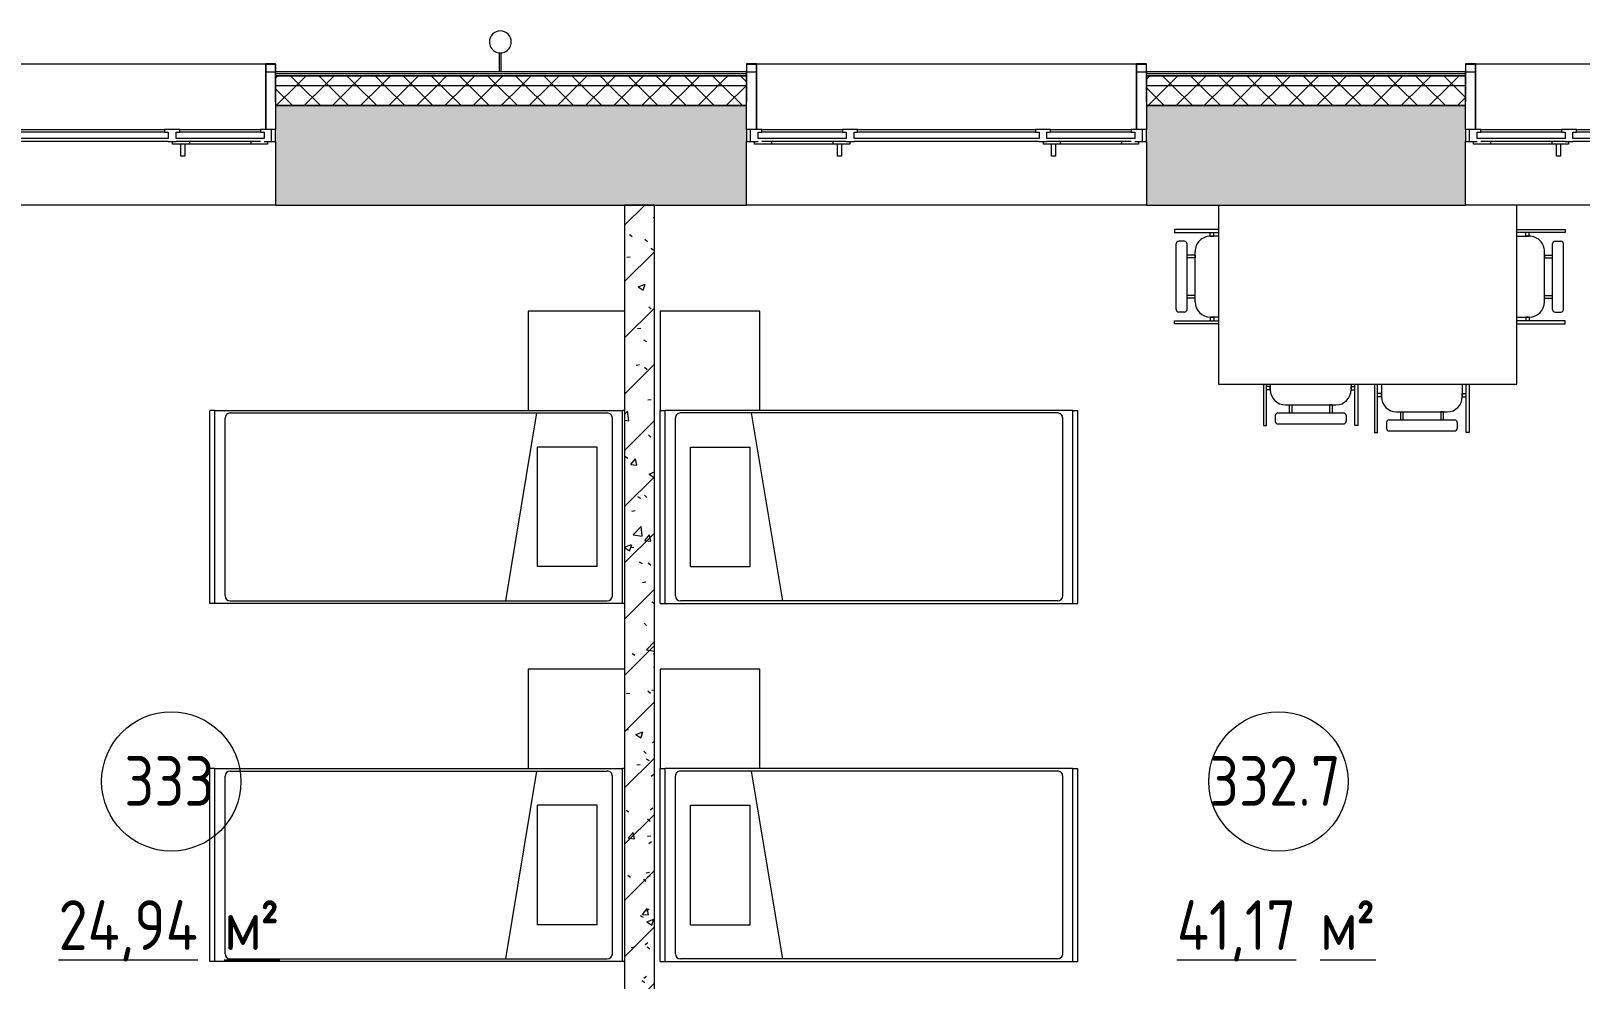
# Model space of a CAD drawing. Header units: millimetres. Extents: x -515342 to 330399, y -224905 to 507333.
# Drawn here: x -315795 to -308006, y 269785 to 274550 of the extents above; entities that cross this region are included whole.
import ezdxf

# ---------------------------------------------------------------- set-up
doc = ezdxf.new("R2010")
doc.units = ezdxf.units.MM
doc.layers.get('0').update_dxf_attribs({"lineweight": 0})
for name, color, linetype, lineweight in [('_ Окна', 7, 'Continuous', 0), ('Витраж', 7, 'Continuous', 0), ('Марки помещений', 7, 'Continuous', 0), ('Мебель', 7, 'Continuous', 0), ('Обобщенные модели', 7, 'Continuous', 0), ('Окна', 7, 'Continuous', 0), ('Стены внутренние', 7, 'Continuous', 0), ('Стены наружные', 7, 'Continuous', 0), ('Стены несущие', 7, 'Continuous', 0), ('Стены отделка', 7, 'Continuous', 0), ('Стены перегородки', 7, 'Continuous', 0), ('Стены штриховка', 7, 'Continuous', 0)]:
    doc.layers.add(name, color=color, linetype=linetype, lineweight=lineweight)
doc.styles.add('GOST Common_1', font='', dxfattribs={"width": 0.9, "height": 250})
doc.styles.add('GOST Common_2', font='', dxfattribs={"width": 0.9, "height": 250})
doc.styles.get('GOST Common_1').set_extended_font_data('GOST Common')
doc.styles.get('GOST Common_2').set_extended_font_data('GOST Common')
pattern_1 = [(45, (0, 0), (-70.71068, 70.71068), []), (135, (0, 0), (-70.71068, -70.71068), [])]

# ---------------------------------------------------------------- blocks, each defined once
blk = doc.blocks.new('Окно_ПВХ_3Створки_1Фрамуга-верх - АР_Окно_ОП_1820_h_х2370_3ст2фр-в-9695517-О_АР_П_3__6_750_План 3 этажа')
at = {"layer": '_ Окна'}
for p, q in [((-1129, 130), (-1205, 130)), ((-1205, 130), (-1205, 70)), ((-1185, 70), (-1185, 130)), ((-1147, 84), (-1147, 116)), ((-1147, 116), (-1129, 116)), ((-705, 84), (-1147, 84)), ((-1129, 116), (-1129, 130)), ((-723, 116), (-1129, 116)), ((-647, 130), (-723, 130)), ((-723, 130), (-723, 116)), ((-723, 116), (-705, 116)), ((-705, 116), (-705, 84)), ((-665, 84), (-665, 116)), ((-665, 116), (-647, 116)), ((665, 84), (-665, 84)), ((-647, 116), (-647, 130)), ((647, 116), (-647, 116)), ((723, 130), (647, 130)), ((647, 130), (647, 116)), ((647, 116), (665, 116)), ((665, 116), (665, 84)), ((705, 84), (705, 116)), ((705, 116), (723, 116)), ((1147, 84), (705, 84)), ((723, 116), (723, 130)), ((1129, 116), (723, 116)), ((1129, 130), (1129, 116)), ((1205, 130), (1129, 130)), ((1129, 116), (1147, 116)), ((1147, 116), (1147, 84)), ((1185, 70), (1185, 130)), ((1205, 70), (1205, 130)), ((-1205, 70), (-1147, 70)), ((-1165, 56), (-1165, 70)), ((-1080, 56), (-1165, 56)), ((-1080, 70), (-1080, 56)), ((-772, 70), (-772, 56)), ((-687, 56), (-772, 56)), ((-705, 70), (-665, 70)), ((-687, 70), (-687, 56)), ((665, 70), (705, 70)), ((687, 56), (687, 70)), ((772, 56), (687, 56)), ((772, 70), (772, 56)), ((1080, 70), (1080, 56)), ((1165, 56), (1080, 56)), ((1147, 70), (1205, 70)), ((1165, 70), (1165, 56))]:
    blk.add_line(p, q, dxfattribs=at)
at = {"layer": 'Окна'}
for p, q in [((-1129, 130), (-723, 130)), ((-647, 130), (647, 130)), ((723, 130), (1129, 130)), ((-705, 70), (-1129, 70)), ((-772, 56), (-1080, 56)), ((-748.5, -4), (-748.5, 56)), ((-728.5, 56), (-728.5, -4)), ((665, 70), (-665, 70)), ((1129, 70), (705, 70)), ((728.5, -4), (728.5, 56)), ((748.5, 56), (748.5, -4)), ((1080, 56), (772, 56)), ((-728.5, -4), (-748.5, -4)), ((748.5, -4), (728.5, -4))]:
    blk.add_line(p, q, dxfattribs=at)
blk = doc.blocks.new('Окно_ПВХ_3Створки_1Фрамуга-верх - АР_Окно_ОП_1820_h_х1970_3ст2фр-в-9696728-О_АР_П_3__6_750_План 3 этажа')
at = {"layer": '_ Окна'}
for p, q in [((-929, 130), (-1005, 130)), ((-1005, 130), (-1005, 70)), ((-985, 70), (-985, 130)), ((-947, 84), (-947, 116)), ((-947, 116), (-929, 116)), ((-505, 84), (-947, 84)), ((-929, 116), (-929, 130)), ((-523, 116), (-929, 116)), ((-447, 130), (-523, 130)), ((-523, 130), (-523, 116)), ((-523, 116), (-505, 116)), ((-505, 116), (-505, 84)), ((-465, 84), (-465, 116)), ((-465, 116), (-447, 116)), ((465, 84), (-465, 84)), ((-447, 116), (-447, 130)), ((447, 116), (-447, 116)), ((523, 130), (447, 130)), ((447, 130), (447, 116)), ((447, 116), (465, 116)), ((465, 116), (465, 84)), ((505, 84), (505, 116)), ((505, 116), (523, 116)), ((947, 84), (505, 84)), ((523, 116), (523, 130)), ((929, 116), (523, 116)), ((929, 130), (929, 116)), ((1005, 130), (929, 130)), ((929, 116), (947, 116)), ((947, 116), (947, 84)), ((985, 70), (985, 130)), ((1005, 70), (1005, 130)), ((-1005, 70), (-947, 70)), ((-965, 56), (-965, 70)), ((-880, 56), (-965, 56)), ((-880, 70), (-880, 56)), ((-572, 70), (-572, 56)), ((-487, 56), (-572, 56)), ((-505, 70), (-465, 70)), ((-487, 70), (-487, 56)), ((465, 70), (505, 70)), ((487, 56), (487, 70)), ((572, 56), (487, 56)), ((572, 70), (572, 56)), ((880, 70), (880, 56)), ((965, 56), (880, 56)), ((947, 70), (1005, 70)), ((965, 70), (965, 56))]:
    blk.add_line(p, q, dxfattribs=at)
at = {"layer": 'Окна'}
for p, q in [((-929, 130), (-523, 130)), ((-447, 130), (447, 130)), ((523, 130), (929, 130)), ((-505, 70), (-929, 70)), ((-572, 56), (-880, 56)), ((-548.5, -4), (-548.5, 56)), ((-528.5, 56), (-528.5, -4)), ((465, 70), (-465, 70)), ((929, 70), (505, 70)), ((528.5, -4), (528.5, 56)), ((548.5, 56), (548.5, -4)), ((880, 56), (572, 56)), ((-528.5, -4), (-548.5, -4)), ((548.5, -4), (528.5, -4))]:
    blk.add_line(p, q, dxfattribs=at)
blk = doc.blocks.new('Прямоугольный импост - АР_Откос_Металлический_50х330 Белый Левый-9898762-О_АР_П_3__6_750_План 3 этажа')
at = {"layer": 'Витраж'}
blk.add_line((41263.8, 16115), (43573.8, 16115), dxfattribs=at)
blk = doc.blocks.new('Прямоугольный импост - АР_Откос_Металлический_50х330 Белый Левый-V24-О_АР_П_3__6_750_План 3 этажа')
at = {"layer": 'Витраж', "lineweight": 18}
for p, q in [((0, 40), (-50, 40)), ((-50, 40), (-50, -290)), ((-49, -290), (-49, 39)), ((-49, 39), (-1, 39)), ((-1, 39), (-1, -150)), ((0, -150), (0, 40)), ((-1, -150), (0, -150))]:
    blk.add_line(p, q, dxfattribs=at)
blk = doc.blocks.new('Прямоугольный импост - АР_Откос_Металлический_50х330 Коричневый Левый-9899774-О_АР_П_3__6_750_План 3 этажа')
at = {"layer": 'Витраж'}
blk.add_line((15250.3, 16115), (17160.3, 16115), dxfattribs=at)
blk = doc.blocks.new('Прямоугольный импост - АР_Откос_Металлический_50х330 Коричневый Правый-9899919-О_АР_П_3__6_750_План 3 этажа')
at = {"layer": 'Витраж', "lineweight": 18}
for p, q in [((-50, -290), (-50, 40)), ((-50, 40), (0, 40)), ((-1, 39), (-49, 39)), ((-49, 39), (-49, -290)), ((-1, -150), (-1, 39)), ((0, 40), (0, -150)), ((0, -150), (-1, -150))]:
    blk.add_line(p, q, dxfattribs=at)
blk = doc.blocks.new('Прямоугольный импост - АР_Откос_Металлический_50х330 Коричневый Левый-9899773-О_АР_П_3__6_750_План 3 этажа')
at = {"layer": 'Витраж', "lineweight": 18}
for p, q in [((0, 40), (-50, 40)), ((-50, 40), (-50, -290)), ((-49, -290), (-49, 39)), ((-49, 39), (-1, 39)), ((-1, 39), (-1, -150)), ((0, -150), (0, 40)), ((-1, -150), (0, -150))]:
    blk.add_line(p, q, dxfattribs=at)
blk = doc.blocks.new('Прямоугольный импост - АР_Откос_Металлический_50х330 Белый Левый-9898761-О_АР_П_3__6_750_План 3 этажа')
at = {"layer": 'Витраж'}
blk.add_line((4449.2, 16115), (6359.2, 16115), dxfattribs=at)
blk = doc.blocks.new('Прямоугольный импост - АР_Откос_Металлический_50х330 Белый Правый-V23-О_АР_П_3__6_750_План 3 этажа')
at = {"layer": 'Витраж', "lineweight": 18}
for p, q in [((-50, -290), (-50, 40)), ((-50, 40), (0, 40)), ((-1, 39), (-49, 39)), ((-49, 39), (-49, -290)), ((-1, -150), (-1, 39)), ((0, 40), (0, -150)), ((0, -150), (-1, -150))]:
    blk.add_line(p, q, dxfattribs=at)
blk = doc.blocks.new('Влж_Водосточная труба_Хомут - Хомут-V25-О_АР_П_3__6_750_План 3 этажа')
at = {"layer": 'Обобщенные модели'}
for p, q in [((40580, 2304.9), (40580, 2209.7)), ((40580, 2304.9), (40590, 2304.9)), ((40590, 2209.7), (40590, 2304.9))]:
    blk.add_line(p, q, dxfattribs=at)
for start, end in [(360, 180), (180, 360)]:
    blk.add_arc((40585, 2154.9), 55, start, end, dxfattribs=at)
blk.add_open_spline([(40590, 2209.7), (40590, 2209.7), (40589.9, 2209.7), (40589.7, 2209.7), (40589.3, 2209.8), (40588.9, 2209.8), (40588.2, 2209.8), (40587.5, 2209.9), (40586.7, 2209.9), (40585.8, 2209.9), (40585, 2209.9), (40584.2, 2209.9), (40583.5, 2209.9), (40582.7, 2209.9), (40581.8, 2209.8), (40581, 2209.8), (40580.2, 2209.7), (40580, 2209.7), (40580, 2209.7)], degree=3, knots=[0, 0, 0, 0, 0.055556, 0.111111, 0.166667, 0.222222, 0.277778, 0.333333, 0.388889, 0.444444, 0.513889, 0.548611, 0.583333, 0.652778, 0.722222, 0.791667, 0.861111, 1, 1, 1, 1], dxfattribs=at)
blk = doc.blocks.new('СД_Люблино_Фасады_rvt-1-О_АР_П_3__6_750_План 3 этажа')
at = {"layer": 'Стены внутренние'}
h = blk.add_hatch(dxfattribs=at)
h.set_pattern_fill('FP_1', color=256, style=0, pattern_type=2)
h.set_pattern_definition([(45, (0, 0), (-224.5064, 224.5064), []), (45, (224.5, 0), (-224.5064, 224.5064), [396.875, -79.375, 3.353, -76.022])])
h.paths.add_polyline_path([(101935, 15405), (101935, 15905), (97278.9, 15905), (97278.9, 15405), (101724.8, 15405)])
h.paths.add_polyline_path([(95268.9, 15405), (95268.9, 15905), (93672.7, 15905), (93672.7, 15405), (95083.1, 15405)])
h.paths.add_polyline_path([(91662.7, 15405), (91662.7, 15905), (90062.5, 15905), (90062.5, 15405), (91506.8, 15405)])
h.paths.add_polyline_path([(88052.5, 15405), (88052.5, 15905), (86472.6, 15905), (86472.6, 15405), (87930.5, 15405)])
h.paths.add_polyline_path([(84354.2, 15405), (84462.6, 15405), (84462.6, 15905), (82935.3, 15905), (82935.3, 15405), (83332.4, 15405)])
h.paths.add_polyline_path([(80925.3, 15405), (80925.3, 15905), (79340.3, 15905), (79340.3, 15405), (80777.9, 15405)])
h.paths.add_polyline_path([(77330.3, 15405), (77330.3, 15905), (75739.7, 15905), (75739.7, 15405), (77201.6, 15405)])
h.paths.add_polyline_path([(73625.3, 15405), (73729.7, 15405), (73729.7, 15905), (72144.8, 15905), (72144.8, 15405), (73114.5, 15405)])
h.paths.add_polyline_path([(70049.1, 15405), (70134.8, 15405), (70134.8, 15905), (68493.6, 15905), (68493.6, 15405), (69027.3, 15405)])
h.paths.add_polyline_path([(66472.8, 15405), (66483.6, 15405), (66483.6, 15905), (64878.6, 15905), (64878.6, 15405), (65961.9, 15405)])
h.paths.add_polyline_path([(62868.6, 15405), (62868.6, 15905), (60500.1, 15905), (60500.1, 15405), (62465.1, 15405)])
h.paths.add_polyline_path([(58090.1, 15405), (58090.1, 15905), (56894.2, 15905), (56894.2, 15405), (57787.5, 15405)])
h.paths.add_polyline_path([(54484.2, 15405), (54484.2, 15905), (51825.9, 15905), (51825.9, 15405), (54211.2, 15405)])
h.paths.add_polyline_path([(49815.9, 15405), (49815.9, 15905), (47243.8, 15905), (47243.8, 15405), (49613.1, 15405)])
h.paths.add_polyline_path([(44833.8, 15405), (44833.8, 15905), (43623.8, 15905), (43623.8, 15405), (44504.1, 15405)])
h.paths.add_polyline_path([(41213.8, 15405), (41213.8, 15905), (38819.5, 15905), (38819.5, 15405), (40927.8, 15405)])
h.paths.add_polyline_path([(36809.5, 15405), (36809.5, 15905), (35219.5, 15905), (35219.5, 15405), (36329.8, 15405)])
h.paths.add_polyline_path([(33209.5, 15405), (33209.5, 15905), (31619.5, 15905), (31619.5, 15405), (32806, 15405)])
h.paths.add_polyline_path([(29609.5, 15405), (29609.5, 15905), (28023.1, 15905), (28023.1, 15405), (29177.2, 15405)])
h.paths.add_polyline_path([(26013.1, 15405), (26013.1, 15905), (24425.8, 15905), (24425.8, 15405), (25600.9, 15405)])
h.paths.add_polyline_path([(22415.8, 15405), (22415.8, 15905), (20810.9, 15905), (20810.9, 15405), (22280.1, 15405)])
h.paths.add_polyline_path([(18800.9, 15405), (18800.9, 15905), (17210.3, 15905), (17210.3, 15405), (18448.3, 15405)])
h.paths.add_polyline_path([(15200.3, 15405), (15200.3, 15905), (13615.3, 15905), (13615.3, 15405), (14872, 15405)])
h.paths.add_polyline_path([(11605.3, 15405), (11605.3, 15905), (10024.1, 15905), (10024.1, 15405), (11295.7, 15405)])
h.paths.add_polyline_path([(8014.1, 15405), (8014.1, 15905), (6409.2, 15905), (6409.2, 15405), (7719.5, 15405)])
h.paths.add_polyline_path([(4399.2, 15405), (4399.2, 15905), (-305, 15905), (-305, 15405), (4143.2, 15405)])
at = {"layer": 'Стены наружные'}
h = blk.add_hatch(dxfattribs=at)
h.set_pattern_fill('FP_5', color=256, style=0, pattern_type=2)
h.set_pattern_definition(pattern_1)
h.paths.add_polyline_path([(102035, 16005), (102085, 16005), (102085, 16055), (97278.9, 16055), (97278.9, 16005), (101724.8, 16005)])
h.paths.add_polyline_path([(95268.9, 16005), (95268.9, 16055), (93672.7, 16055), (93672.7, 16005)])
h.paths.add_polyline_path([(91662.7, 16005), (91662.7, 16055), (90062.5, 16055), (90062.5, 16005), (91506.8, 16005)])
h.paths.add_polyline_path([(88052.5, 16005), (88052.5, 16055), (86472.6, 16055), (86472.6, 16005), (87419.6, 16005)])
h.paths.add_polyline_path([(84354.2, 16005), (84462.6, 16005), (84462.6, 16055), (82935.3, 16055), (82935.3, 16005), (83843.3, 16005)])
h.paths.add_polyline_path([(80925.3, 16005), (80925.3, 16055), (79340.3, 16055), (79340.3, 16005)])
h.paths.add_polyline_path([(77330.3, 16005), (77330.3, 16055), (75739.7, 16055), (75739.7, 16005)])
h.paths.add_polyline_path([(73729.7, 16005), (73729.7, 16055), (72144.8, 16055), (72144.8, 16005)])
h.paths.add_polyline_path([(70134.8, 16005), (70134.8, 16055), (68493.6, 16055), (68493.6, 16005)])
h.paths.add_polyline_path([(66483.6, 16005), (66483.6, 16055), (64878.6, 16055), (64878.6, 16005), (64940.1, 16005)])
h.paths.add_polyline_path([(62868.6, 16005), (62868.6, 16055), (60500.1, 16055), (60500.1, 16005), (61874.7, 16005)])
h.paths.add_polyline_path([(58090.1, 16005), (58090.1, 16055), (56894.2, 16055), (56894.2, 16005)])
h.paths.add_polyline_path([(54484.2, 16005), (54484.2, 16055), (51825.9, 16055), (51825.9, 16005)])
h.paths.add_polyline_path([(49815.9, 16005), (49815.9, 16055), (47243.8, 16055), (47243.8, 16005)])
h.paths.add_polyline_path([(43623.8, 16005), (44833.8, 16005), (44833.8, 16055), (43623.8, 16055)])
h.paths.add_polyline_path([(41213.8, 16005), (41213.8, 16055), (38819.5, 16055), (38819.5, 16005), (40417, 16005)])
h.paths.add_polyline_path([(36809.5, 16005), (36809.5, 16055), (35219.5, 16055), (35219.5, 16005)])
h.paths.add_polyline_path([(33209.5, 16005), (33209.5, 16055), (31619.5, 16055), (31619.5, 16005)])
h.paths.add_polyline_path([(29609.5, 16005), (29609.5, 16055), (28023.1, 16055), (28023.1, 16005)])
h.paths.add_polyline_path([(26013.1, 16005), (26013.1, 16055), (24425.8, 16055), (24425.8, 16005)])
h.paths.add_polyline_path([(22415.8, 16005), (22415.8, 16055), (20810.9, 16055), (20810.9, 16005), (22024.6, 16005)])
h.paths.add_polyline_path([(18800.9, 16005), (18800.9, 16055), (17210.3, 16055), (17210.3, 16005), (18448.3, 16005)])
h.paths.add_polyline_path([(15200.3, 16005), (15200.3, 16055), (13615.3, 16055), (13615.3, 16005), (13850.2, 16005)])
h.paths.add_polyline_path([(11605.3, 16005), (11605.3, 16055), (10024.1, 16055), (10024.1, 16005)])
h.paths.add_polyline_path([(8014.1, 16005), (8014.1, 16055), (6409.2, 16055), (6409.2, 16005), (7719.5, 16005)])
h.paths.add_polyline_path([(4399.2, 16005), (4399.2, 16055), (-405, 16055), (-405, 16005), (1588.7, 16005)])
h = blk.add_hatch(dxfattribs=at)
h.set_pattern_fill('FP_5', color=256, style=0, pattern_type=2)
h.set_pattern_definition(pattern_1)
h.paths.add_polyline_path([(101935, 15905), (102035, 15905), (102035, 16005), (97278.9, 16005), (97278.9, 15905), (101724.8, 15905)])
h.paths.add_polyline_path([(95083.1, 15905), (95268.9, 15905), (95268.9, 16005), (93672.7, 16005), (93672.7, 15905), (94572.2, 15905)])
h.paths.add_polyline_path([(91662.7, 15905), (91662.7, 16005), (90062.5, 16005), (90062.5, 15905), (91506.8, 15905)])
h.paths.add_polyline_path([(87930.5, 15905), (88052.5, 15905), (88052.5, 16005), (86472.6, 16005), (86472.6, 15905), (87419.6, 15905)])
h.paths.add_polyline_path([(84462.6, 15905), (84462.6, 16005), (82935.3, 16005), (82935.3, 15905), (84354.2, 15905)])
h.paths.add_polyline_path([(80925.3, 15905), (80925.3, 16005), (79340.3, 16005), (79340.3, 15905), (80777.9, 15905)])
h.paths.add_polyline_path([(77201.6, 15905), (77330.3, 15905), (77330.3, 16005), (75739.7, 16005), (75739.7, 15905), (76179.8, 15905)])
h.paths.add_polyline_path([(73729.7, 15905), (73729.7, 16005), (72144.8, 16005), (72144.8, 15905), (73625.3, 15905)])
h.paths.add_polyline_path([(70049.1, 15905), (70134.8, 15905), (70134.8, 16005), (68493.6, 16005), (68493.6, 15905), (69027.3, 15905)])
h.paths.add_polyline_path([(66472.8, 15905), (66483.6, 15905), (66483.6, 16005), (64878.6, 16005), (64878.6, 15905), (65961.9, 15905)])
h.paths.add_polyline_path([(62868.6, 15905), (62868.6, 16005), (60500.1, 16005), (60500.1, 15905), (61874.7, 15905)])
h.paths.add_polyline_path([(58090.1, 15905), (58090.1, 16005), (56894.2, 16005), (56894.2, 15905), (58042.9, 15905)])
h.paths.add_polyline_path([(54484.2, 15905), (54484.2, 16005), (51825.9, 16005), (51825.9, 15905), (54211.2, 15905)])
h.paths.add_polyline_path([(49815.9, 15905), (49815.9, 16005), (47243.8, 16005), (47243.8, 15905), (49613.1, 15905)])
h.paths.add_polyline_path([(44833.8, 15905), (44833.8, 16005), (43623.8, 16005), (43623.8, 15905), (44504.1, 15905)])
h.paths.add_polyline_path([(41213.8, 15905), (41213.8, 16005), (38819.5, 16005), (38819.5, 15905), (40927.8, 15905)])
h.paths.add_polyline_path([(36809.5, 15905), (36809.5, 16005), (35219.5, 16005), (35219.5, 15905), (36329.8, 15905)])
h.paths.add_polyline_path([(33209.5, 15905), (33209.5, 16005), (31619.5, 16005), (31619.5, 15905), (32242.6, 15905)])
h.paths.add_polyline_path([(29609.5, 15905), (29609.5, 16005), (28023.1, 16005), (28023.1, 15905), (29177.2, 15905)])
h.paths.add_polyline_path([(26013.1, 15905), (26013.1, 16005), (24425.8, 16005), (24425.8, 15905), (25600.9, 15905)])
h.paths.add_polyline_path([(22415.8, 15905), (22415.8, 16005), (20810.9, 16005), (20810.9, 15905), (22024.6, 15905)])
h.paths.add_polyline_path([(18703.8, 15905), (18800.9, 15905), (18800.9, 16005), (17210.3, 16005), (17210.3, 15905), (18448.3, 15905)])
h.paths.add_polyline_path([(15127.5, 15905), (15200.3, 15905), (15200.3, 16005), (13615.3, 16005), (13615.3, 15905), (14872, 15905)])
h.paths.add_polyline_path([(11605.3, 15905), (11605.3, 16005), (10024.1, 16005), (10024.1, 15905), (11551.2, 15905)])
h.paths.add_polyline_path([(8014.1, 15905), (8014.1, 16005), (6409.2, 16005), (6409.2, 15905), (7719.5, 15905)])
h.paths.add_polyline_path([(4399.2, 15905), (4399.2, 16005), (-305, 16005), (-305, 15905), (4143.2, 15905)])
at = {"layer": 'Стены внутренние'}
for p, q in [((60451, 16075), (60499.3, 16075)), ((62869.4, 16075), (62917.7, 16075)), ((64829.5, 16075), (64877.8, 16075)), ((66484.4, 16075), (66532.7, 16075)), ((60500.1, 15405), (58105, 15405)), ((64878.6, 15405), (62868.6, 15405)), ((68493.6, 15405), (66740.5, 15405))]:
    blk.add_line(p, q, dxfattribs=at)
at = {"layer": 'Стены несущие'}
for p, q in [((60500.1, 15905), (60500.1, 15785)), ((62868.6, 15905), (60500.1, 15905)), ((60500.1, 15905), (62868.6, 15905)), ((62868.6, 15785), (62868.6, 15905)), ((64878.6, 15905), (64878.6, 15785)), ((66483.6, 15905), (64878.6, 15905)), ((64878.6, 15905), (66483.6, 15905)), ((66483.6, 15785), (66483.6, 15905)), ((60500.1, 15725), (60500.1, 15405)), ((62868.6, 15405), (62868.6, 15725)), ((64878.6, 15725), (64878.6, 15405)), ((66483.6, 15405), (66483.6, 15725)), ((60500.1, 15405), (62868.6, 15405)), ((64878.6, 15405), (66483.6, 15405))]:
    blk.add_line(p, q, dxfattribs=at)
at = {"layer": 'Стены отделка', "lineweight": 9}
for p, q in [((61625.2, 16075), (60500.1, 16075)), ((60500.1, 16075), (60500.1, 16065)), ((60500.1, 16065), (60500.1, 16055)), ((60500.1, 16055), (60500.1, 16005)), ((62868.6, 16075), (61634.8, 16075)), ((62868.6, 16065), (62868.6, 16075)), ((62868.6, 16055), (62868.6, 16065)), ((62868.6, 16005), (62868.6, 16055)), ((66483.6, 16075), (64878.6, 16075)), ((64878.6, 16075), (64878.6, 16065)), ((64878.6, 16065), (64878.6, 16055)), ((64878.6, 16055), (64878.6, 16005)), ((66483.6, 16065), (66483.6, 16075)), ((66483.6, 16055), (66483.6, 16065)), ((66483.6, 16005), (66483.6, 16055)), ((60500.1, 16005), (60500.1, 15905)), ((62868.6, 15905), (62868.6, 16005)), ((64878.6, 16005), (64878.6, 15905)), ((66483.6, 15905), (66483.6, 16005))]:
    blk.add_line(p, q, dxfattribs=at)
at = {"layer": 'Стены штриховка'}
for p, q in [((62868.6, 16065), (60500.1, 16065)), ((62868.6, 16055), (60500.1, 16055)), ((60500.1, 16055), (62868.6, 16055)), ((66483.6, 16065), (64878.6, 16065)), ((66483.6, 16055), (64878.6, 16055)), ((64878.6, 16055), (66483.6, 16055)), ((62868.6, 16005), (60500.1, 16005)), ((66483.6, 16005), (64878.6, 16005))]:
    blk.add_line(p, q, dxfattribs=at)
at = {"layer": 'Витраж', "lineweight": 9}
for name, p in [('Прямоугольный импост - АР_Откос_Металлический_50х330 Белый Левый-9898762-О_АР_П_3__6_750_План 3 этажа', (16876.3, 0)), ('Прямоугольный импост - АР_Откос_Металлический_50х330 Белый Левый-V24-О_АР_П_3__6_750_План 3 этажа', (60500.1, 16075)), ('Прямоугольный импост - АР_Откос_Металлический_50х330 Коричневый Левый-9899774-О_АР_П_3__6_750_План 3 этажа', (47668.3, 0)), ('Прямоугольный импост - АР_Откос_Металлический_50х330 Коричневый Левый-9899773-О_АР_П_3__6_750_План 3 этажа', (64878.6, 16075)), ('Прямоугольный импост - АР_Откос_Металлический_50х330 Белый Левый-9898761-О_АР_П_3__6_750_План 3 этажа', (62084.4, 0))]:
    blk.add_blockref(name, p, dxfattribs=at)
at = {"layer": 'Витраж', "lineweight": 9, "extrusion": (0, 0, -1)}
for name, p in [('Прямоугольный импост - АР_Откос_Металлический_50х330 Коричневый Правый-9899919-О_АР_П_3__6_750_План 3 этажа', (-62868.6, 16075)), ('Прямоугольный импост - АР_Откос_Металлический_50х330 Белый Правый-V23-О_АР_П_3__6_750_План 3 этажа', (-66483.6, 16075))]:
    blk.add_blockref(name, p, dxfattribs=at)
at = {"layer": 'Обобщенные модели', "lineweight": 9, "rotation": 180}
blk.add_blockref('Влж_Водосточная труба_Хомут - Хомут-V25-О_АР_П_3__6_750_План 3 этажа', (102215, 18379.9), dxfattribs=at)
at = {"layer": 'Окна', "lineweight": 9}
for name, p in [('Окно_ПВХ_3Створки_1Фрамуга-верх - АР_Окно_ОП_1820_h_х2370_3ст2фр-в-9695517-О_АР_П_3__6_750_План 3 этажа', (59295.1, 15655)), ('Окно_ПВХ_3Створки_1Фрамуга-верх - АР_Окно_ОП_1820_h_х1970_3ст2фр-в-9696728-О_АР_П_3__6_750_План 3 этажа', (63873.6, 15655)), ('Окно_ПВХ_3Створки_1Фрамуга-верх - АР_Окно_ОП_1820_h_х1970_3ст2фр-в-9696728-О_АР_П_3__6_750_План 3 этажа', (67488.6, 15655))]:
    blk.add_blockref(name, p, dxfattribs=at)
blk = doc.blocks.new('Кровать-Больница - 0970 x 2100 мм-8734357-О_АР_П_3__6_750_План 3 этажа')
at = {"layer": 'Мебель'}
for p, q in [((-76.5, 1441), (893.5, 1441)), ((-76.5, 1415.6), (-76.5, 1441)), ((-76.5, -633.6), (-76.5, 1415.6)), ((-76.5, 1415.6), (893.5, 1415.6)), ((893.5, 1415.6), (893.5, 1441)), ((893.5, 1415.6), (893.5, -633.6)), ((-63.8, 1339.4), (-63.8, -557.4)), ((-38.4, 1364.8), (855.4, 1364.8)), ((880.8, 1339.4), (880.8, -557.4)), ((880.8, -201.8), (-63.8, -45.1)), ((108.5, -206.6), (708.5, -206.6)), ((108.5, -506.6), (108.5, -206.6)), ((708.5, -506.6), (708.5, -206.6)), ((108.5, -506.6), (708.5, -506.6)), ((-38.4, -582.8), (855.4, -582.8)), ((-76.5, -633.6), (893.5, -633.6)), ((-76.5, -644.5), (-76.5, -633.6)), ((893.5, -644.5), (893.5, -633.6))]:
    blk.add_line(p, q, dxfattribs=at)
for centre, start, end in [((-38.4, 1339.4), 90, 180), ((855.4, 1339.4), 0, 90), ((-38.4, -557.4), 180, 270), ((855.4, -557.4), 270, 0)]:
    blk.add_arc(centre, 25.4, start, end, dxfattribs=at)
blk = doc.blocks.new('Прикроватная тумба - Прикроватная тумба-8752864-О_АР_П_3__6_750_План 3 этажа')
at = {"layer": 'Мебель'}
for p, q in [((485.4, 500), (0, 500)), ((0, 500), (0, 0))]:
    blk.add_line(p, q, dxfattribs=at)
blk = doc.blocks.new('Кровать-Больница - 0970 x 2100 мм-8734026-О_АР_П_3__6_750_План 3 этажа')
at = {"layer": 'Мебель'}
for p, q in [((-76.5, 659), (-76.5, 633.6)), ((-76.5, 659), (893.5, 659)), ((-76.5, 633.6), (-76.5, -1415.6)), ((-76.5, 633.6), (893.5, 633.6)), ((893.5, 659), (893.5, 633.6)), ((893.5, -1415.6), (893.5, 633.6)), ((-63.8, -1339.4), (-63.8, 557.4)), ((-38.4, 582.8), (855.4, 582.8)), ((880.8, -1339.4), (880.8, 557.4)), ((108.5, 506.6), (108.5, 206.6)), ((108.5, 506.6), (708.5, 506.6)), ((708.5, 506.6), (708.5, 206.6)), ((880.8, 201.8), (-63.8, 45.1)), ((108.5, 206.6), (708.5, 206.6)), ((-38.4, -1364.8), (855.4, -1364.8)), ((-76.5, -1415.6), (-76.5, -1441)), ((-76.5, -1415.6), (893.5, -1415.6)), ((-76.5, -1441), (893.5, -1441)), ((893.5, -1415.6), (893.5, -1441))]:
    blk.add_line(p, q, dxfattribs=at)
for centre, start, end in [((-38.4, 557.4), 90, 180), ((855.4, 557.4), 360, 90), ((-38.4, -1339.4), 180, 270), ((855.4, -1339.4), 270, 0)]:
    blk.add_arc(centre, 25.4, start, end, dxfattribs=at)
blk = doc.blocks.new('Прикроватная тумба - Прикроватная тумба-8750228-О_АР_П_3__6_750_План 3 этажа')
at = {"layer": 'Мебель'}
for p, q in [((0, 0), (0, -500)), ((500, -500), (500, 0)), ((0, -500), (500, -500))]:
    blk.add_line(p, q, dxfattribs=at)
blk = doc.blocks.new('Стул-Штабель - Стул-Штабель-8766705-О_АР_П_3__6_750_План 3 этажа')
at = {"layer": 'Мебель'}
for p, q in [((-416.6, 108.9), (-416.6, -134.5)), ((-401.3, -134.5), (-401.3, 108.9)), ((-382.2, 108.9), (-382.2, 45.4)), ((24.2, 108.9), (24.2, 45.4)), ((43.2, -134.5), (43.2, 108.9)), ((58.6, 108.9), (58.6, -134.5)), ((-401.3, 45.4), (-401.3, 62.4)), ((-382.2, 62.4), (-401.3, 62.4)), ((-382.2, 45.4), (-401.3, 45.4)), ((-382.2, 45.4), (-382.2, 62.4)), ((24.2, 62.4), (43.2, 62.4)), ((24.2, 45.4), (24.2, 62.4)), ((24.2, 45.4), (43.2, 45.4)), ((43.2, 45.4), (43.2, 62.4)), ((-344.1, -71.4), (-13.9, -71.4)), ((-306, -30.8), (-52, -30.8)), ((-286.9, -30.8), (-286.9, -71.4)), ((-286.9, -30.8), (-274.2, -30.8)), ((-274.2, -30.8), (-274.2, -71.4)), ((-83.8, -30.8), (-83.8, -71.4)), ((-71.1, -30.8), (-83.8, -30.8)), ((-71.1, -30.8), (-71.1, -71.4)), ((-416.6, -134.5), (-401.3, -134.5)), ((-356.8, -84.1), (-356.8, -113.6)), ((-344.1, -126.3), (-13.9, -126.3)), ((-1.2, -84.1), (-1.2, -113.6)), ((58.6, -134.5), (43.2, -134.5))]:
    blk.add_line(p, q, dxfattribs=at)
for centre, radius, start, end in [((-306, 45.4), 76.2, 180, 270), ((-52, 45.4), 76.2, 270, 0), ((-344.1, -84.1), 12.7, 90, 180), ((-13.9, -84.1), 12.7, 360, 90), ((-344.1, -113.6), 12.7, 180, 270), ((-13.9, -113.6), 12.7, 270, 0)]:
    blk.add_arc(centre, radius, start, end, dxfattribs=at)
blk = doc.blocks.new('Стол-Прямоугольный - 1500х900 мм-V54-О_АР_П_3__6_750_План 3 этажа')
at = {"layer": 'Мебель'}
for p, q in [((-750, 450), (-750, -450)), ((750, 450), (493.1, 450)), ((750, -450), (750, 450)), ((-750, -450), (750, -450))]:
    blk.add_line(p, q, dxfattribs=at)
blk = doc.blocks.new('Стул-Штабель - Стул-Штабель-V43-О_АР_П_3__6_750_План 3 этажа')
at = {"layer": 'Мебель'}
for p, q in [((-416.6, 73.9), (-416.6, -134.5)), ((-401.3, -134.5), (-401.3, 73.9)), ((-401.3, 45.4), (-401.3, 62.4)), ((-382.2, 62.4), (-401.3, 62.4)), ((-382.2, 45.4), (-401.3, 45.4)), ((-382.2, 73.9), (-382.2, 45.4)), ((-382.2, 45.4), (-382.2, 62.4)), ((24.2, 73.9), (24.2, 45.4)), ((24.2, 62.4), (43.2, 62.4)), ((24.2, 45.4), (24.2, 62.4)), ((24.2, 45.4), (43.2, 45.4)), ((43.2, -134.5), (43.2, 73.9)), ((43.2, 45.4), (43.2, 62.4)), ((58.6, 73.9), (58.6, -134.5)), ((-344.1, -71.4), (-13.9, -71.4)), ((-306, -30.8), (-52, -30.8)), ((-286.9, -30.8), (-286.9, -71.4)), ((-286.9, -30.8), (-274.2, -30.8)), ((-274.2, -30.8), (-274.2, -71.4)), ((-83.8, -30.8), (-83.8, -71.4)), ((-71.1, -30.8), (-83.8, -30.8)), ((-71.1, -30.8), (-71.1, -71.4)), ((-416.6, -134.5), (-401.3, -134.5)), ((-356.8, -84.1), (-356.8, -113.6)), ((-344.1, -126.3), (-13.9, -126.3)), ((-1.2, -84.1), (-1.2, -113.6)), ((58.6, -134.5), (43.2, -134.5))]:
    blk.add_line(p, q, dxfattribs=at)
for centre, radius, start, end in [((-306, 45.4), 76.2, 180, 270), ((-52, 45.4), 76.2, 270, 0), ((-344.1, -84.1), 12.7, 90, 180), ((-13.9, -84.1), 12.7, 360, 90), ((-344.1, -113.6), 12.7, 180, 270), ((-13.9, -113.6), 12.7, 270, 0)]:
    blk.add_arc(centre, radius, start, end, dxfattribs=at)
blk = doc.blocks.new('Стул-Штабель - Стул-Штабель-V44-О_АР_П_3__6_750_План 3 этажа')
at = {"layer": 'Мебель'}
for p, q in [((-416.6, -85.9), (-416.6, 134.5)), ((-416.6, 134.5), (-401.3, 134.5)), ((-401.3, 134.5), (-401.3, -85.9)), ((-356.8, 84.1), (-356.8, 113.6)), ((-344.1, 126.3), (-13.9, 126.3)), ((-1.2, 84.1), (-1.2, 113.6)), ((43.2, 134.5), (43.2, -85.9)), ((58.6, 134.5), (43.2, 134.5)), ((58.6, -85.9), (58.6, 134.5)), ((-344.1, 71.4), (-13.9, 71.4)), ((-306, 30.8), (-52, 30.8)), ((-286.9, 30.8), (-286.9, 71.4)), ((-286.9, 30.8), (-274.2, 30.8)), ((-274.2, 30.8), (-274.2, 71.4)), ((-83.8, 30.8), (-83.8, 71.4)), ((-71.1, 30.8), (-83.8, 30.8)), ((-71.1, 30.8), (-71.1, 71.4)), ((-401.3, -45.4), (-401.3, -62.4)), ((-382.2, -45.4), (-401.3, -45.4)), ((-382.2, -62.4), (-401.3, -62.4)), ((-382.2, -45.4), (-382.2, -62.4)), ((-382.2, -85.9), (-382.2, -45.4)), ((24.2, -45.4), (24.2, -62.4)), ((24.2, -45.4), (43.2, -45.4)), ((24.2, -85.9), (24.2, -45.4)), ((24.2, -62.4), (43.2, -62.4)), ((43.2, -45.4), (43.2, -62.4))]:
    blk.add_line(p, q, dxfattribs=at)
for centre, radius, start, end in [((-344.1, 113.6), 12.7, 90, 180), ((-344.1, 84.1), 12.7, 180, 270), ((-13.9, 113.6), 12.7, 360, 90), ((-13.9, 84.1), 12.7, 270, 0), ((-306, -45.4), 76.2, 90, 180), ((-52, -45.4), 76.2, 360, 90)]:
    blk.add_arc(centre, radius, start, end, dxfattribs=at)
blk = doc.blocks.new('ASVP_Марка_Помещение_ДваЗначения - Номер Площадь-685795-О_АР_П_3__6_750_План 3 этажа')
at = {"layer": 'Марки помещений'}
blk.add_circle((0, 0), 3.5, dxfattribs=at)

msp = doc.modelspace()

# ---------------------------------------------------------------- hatches: boundary and pattern name
at = {"layer": 'Стены внутренние'}
h = msp.add_hatch(dxfattribs=at)
h.set_pattern_fill('FP_2', color=256, style=0, pattern_type=2)
h.set_pattern_definition([(45, (-375064.64, 258270.41), (-141.42136, 141.42136), [])])
h.paths.add_polyline_path([(-312679.0514, 267665.4137), (-312659.6354, 267665.4137), (-312659.6354, 273675.4137), (-312809.6354, 273675.4137), (-312809.6354, 267665.4137)])
h = msp.add_hatch(dxfattribs=at)
h.set_pattern_fill('FP_3', color=256, style=0, pattern_type=2)
h.set_pattern_definition([(50, (-375064.64, 258270.4), (364.3679, -31.8783), [38.1, -419.1]), (355, (-375064.64, 258270.4), (-70.4859, 382.1133), [30.48, -335.28]), (100.451, (-375034.27, 258267.76), (293.885, 350.2334), [32.38, -356.18]), (46.184, (-375064.64, 258372), (542.1585, -84.0858), [57.15, -628.65]), (96.636, (-375019.46, 258365), (474.805, 494.8554), [48.57, -534.27]), (351.184, (-375064.64, 258372), (474.81, 494.85), [45.72, -502.92]), (21, (-375013.84, 258346.6), (303.2285, -204.5305), [38.1, -419.1]), (326, (-375013.84, 258346.6), (123.604, 368.376), [30.48, -335.28]), (71.451, (-374988.57, 258329.57), (426.8341, 163.8427), [32.38, -356.18]), (37.5, (-375064.64, 258270.41), (6.17665, 169.11015), [16.764, -314.452, 16.764, -323.596, -336.55]), (37.5, (-375064.64, 258270.41), (6.17665, 169.11015), [-671.576, 16.764, -319.786]), (7.5, (-375064.64, 258270.41), (133.6389, 200.3615), [16.764, -177.292, 16.764, -306.832, -128.27]), (7.5, (-375064.64, 258270.41), (133.6389, 200.3615), [-517.652, 16.764, -111.506]), (327.5, (-375177.92, 258270.41), (271.18182, -11.45836), [16.764, -110.236, 16.764, -379.476, -525.78]), (327.5, (-375177.92, 258270.41), (271.18182, -11.45836), [-523.24, 16.764, -509.016]), (317.5, (-375228.72, 258270.41), (296.2585, 50.85285), [16.764, -148.336, 16.764, -246.38, -373.38]), (317.5, (-375228.72, 258270.41), (296.2585, 50.85285), [-428.244, 16.764, -356.616])])
h.paths.add_polyline_path([(-312679.0514, 267665.4137), (-312659.6354, 267665.4137), (-312659.6354, 273675.4137), (-312809.6354, 273675.4137), (-312809.6354, 267665.4137)])

# ---------------------------------------------------------------- linework, layer by layer
at = {"layer": 'Стены перегородки'}
for p, q in [((-312659.6354, 273675.4137), (-312809.6354, 273675.4137)), ((-312809.6354, 273675.4137), (-312809.6354, 267665.4137)), ((-312659.6354, 267665.4137), (-312659.6354, 273675.4137))]:
    msp.add_line(p, q, dxfattribs=at)

# ---------------------------------------------------------------- block references
msp.add_blockref('СД_Люблино_Фасады_rvt-1-О_АР_П_3__6_750_План 3 этажа', (-375064.6354, 258270.4137))
at = {"layer": 'Марки помещений', "xscale": 99.99999999999993, "yscale": 99.99999999999993, "zscale": 99.99999999999993}
for p in [(-315089.3904, 270777.6881), (-309522.1758, 270777.6881)]:
    msp.add_blockref('ASVP_Марка_Помещение_ДваЗначения - Номер Площадь-685795-О_АР_П_3__6_750_План 3 этажа', p, dxfattribs=at)
at = {"layer": 'Мебель'}
for name, p in [('Стол-Прямоугольный - 1500х900 мм-V54-О_АР_П_3__6_750_План 3 этажа', (-309074.1851, 273225.4137)), ('Прикроватная тумба - Прикроватная тумба-8752864-О_АР_П_3__6_750_План 3 этажа', (-313295.0801, 272642.7953)), ('Стул-Штабель - Стул-Штабель-V43-О_АР_П_3__6_750_План 3 этажа', (-309180.9067, 272701.4823)), ('Стул-Штабель - Стул-Штабель-8766705-О_АР_П_3__6_750_План 3 этажа', (-308621.8756, 272666.4823)), ('Прикроватная тумба - Прикроватная тумба-8752864-О_АР_П_3__6_750_План 3 этажа', (-313295.0801, 270842.7953))]:
    msp.add_blockref(name, p, dxfattribs=at)
for name, p, rotation in [('Стул-Штабель - Стул-Штабель-V44-О_АР_П_3__6_750_План 3 этажа', (-309910.1254, 273494.4629), 89.99999999999972), ('Стул-Штабель - Стул-Штабель-8766705-О_АР_П_3__6_750_План 3 этажа', (-308215.2536, 273494.4629), 90.00000000000031), ('Прикроватная тумба - Прикроватная тумба-8750228-О_АР_П_3__6_750_План 3 этажа', (-312130.5248, 272642.7953), 180), ('Кровать-Больница - 0970 x 2100 мм-8734357-О_АР_П_3__6_750_План 3 этажа', (-313454.0866, 271749.3134), 90.00000000000007), ('Кровать-Больница - 0970 x 2100 мм-8734026-О_АР_П_3__6_750_План 3 этажа', (-311971.5182, 271749.3134), 89.99999999999993), ('Прикроватная тумба - Прикроватная тумба-8750228-О_АР_П_3__6_750_План 3 этажа', (-312130.5248, 270842.7953), 180), ('Кровать-Больница - 0970 x 2100 мм-8734357-О_АР_П_3__6_750_План 3 этажа', (-313454.0866, 269949.3134), 90.00000000000007), ('Кровать-Больница - 0970 x 2100 мм-8734026-О_АР_П_3__6_750_План 3 этажа', (-311971.5182, 269949.3134), 89.99999999999993)]:
    msp.add_blockref(name, p, dxfattribs=dict(at, rotation=rotation))

# ---------------------------------------------------------------- texts
at = {"layer": 'Марки помещений', "char_height": 250, "attachment_point": 1}
for s, insert, width, style in [('333', (-315325.6477, 270905.4132), 584.430187, 'GOST Common_1'), ('332.7', (-309871.383, 270905.4132), 858.607312, 'GOST Common_1'), ('\\L24,94 ', (-315656.3839, 270180.8827), 1010.12625, 'GOST Common_1'), ('\\L\\fGOST Common|b0|i0|c238|p34|;\\W.9;\\L²', (-314644.3527, 270180.8827), 165.949312, 'GOST Common_2'), ('\\L41,17 ', (-310032.9192, 270180.8827), 873.037687, 'GOST Common_1'), ('\\L\\fGOST Common|b0|i0|c238|p34|;\\W.9;\\L²', (-309133.9974, 270180.8827), 165.949312, 'GOST Common_2'), ('\\L\\fGOST Common|b0|i0|c204|p34|;\\W.9;\\Lм', (-314822.9464, 270180.8827), 216.455625, 'GOST Common_1'), ('\\L\\fGOST Common|b0|i0|c204|p34|;\\W.9;\\Lм', (-309312.5911, 270180.8827), 216.455625, 'GOST Common_1')]:
    msp.add_mtext(s, dxfattribs=dict(at, insert=insert, width=width, style=style))

doc.saveas('drawing.dxf')
